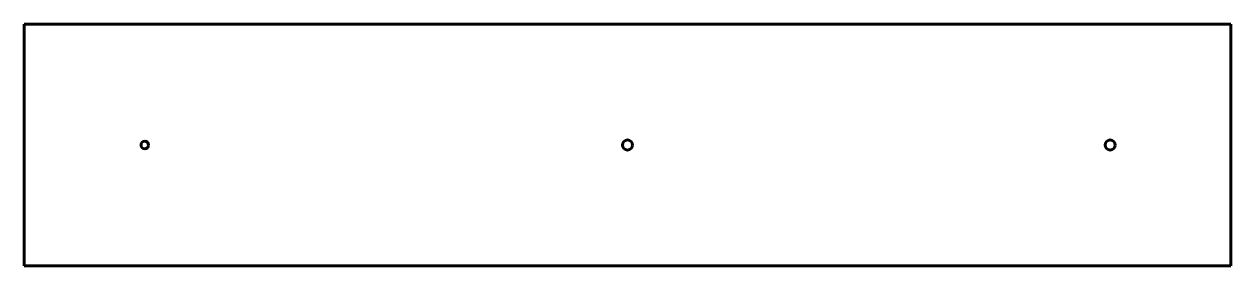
# Model space of a CAD drawing. Header units: millimetres. Extents: x 0 to 1000, y 0 to 200.
import ezdxf

# ---------------------------------------------------------------- set-up
doc = ezdxf.new("R2010")
doc.units = ezdxf.units.MM
doc.linetypes.add('K5LT_BASIC', pattern=[0])

# ---------------------------------------------------------------- blocks, each defined once
blk = doc.blocks.new('U0')
at = {"color": 150, "linetype": 'K5LT_BASIC', "lineweight": 60, "true_color": 0x0080ff}
for p, q in [((1000, 200), (0, 200)), ((0, 200), (0, 0)), ((1000, 0), (1000, 200)), ((0, 0), (1000, 0))]:
    blk.add_line(p, q, dxfattribs=at)

msp = doc.modelspace()

# ---------------------------------------------------------------- linework, layer by layer
at = {"color": 150, "linetype": 'K5LT_BASIC', "lineweight": 60, "true_color": 0x0080ff}
for centre, radius in [((100, 100), 3.15), ((500, 100), 4.15), ((900, 100), 4.15)]:
    msp.add_circle(centre, radius, dxfattribs=at)

# ---------------------------------------------------------------- block references
msp.add_blockref('U0', (0, 0))

doc.saveas('drawing.dxf')
